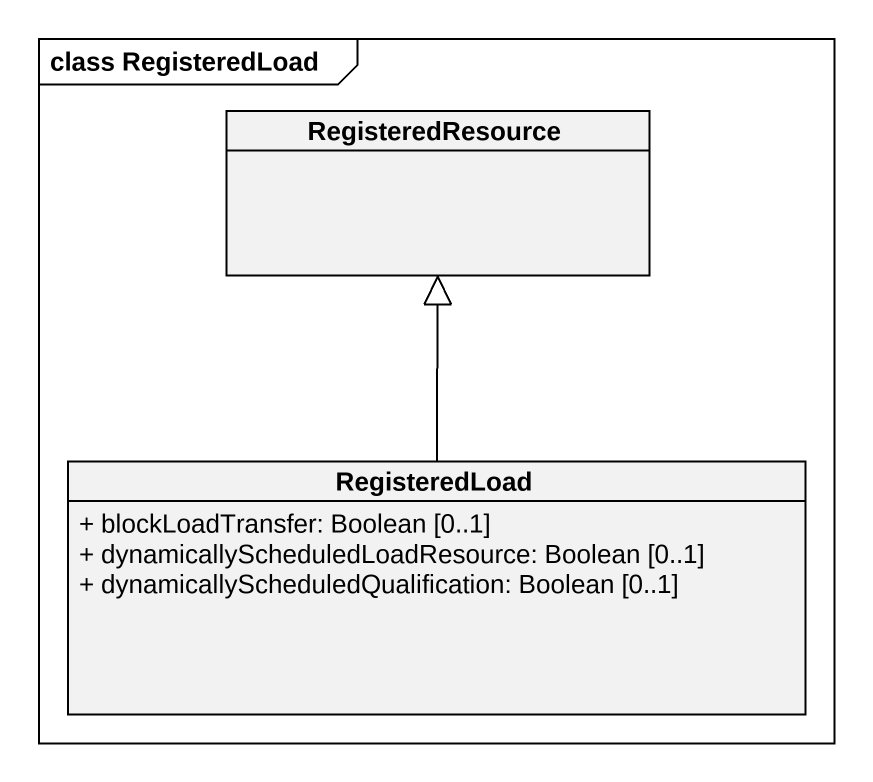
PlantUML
@startuml
mainframe class RegisteredLoad
hide circle
hide empty members
skinparam classAttributeIconSize 0
class RegisteredResource
class RegisteredLoad {
  + blockLoadTransfer: Boolean [0..1]
  + dynamicallyScheduledLoadResource: Boolean [0..1]
  + dynamicallyScheduledQualification: Boolean [0..1]
}
RegisteredLoad -up-|> RegisteredResource
@enduml
